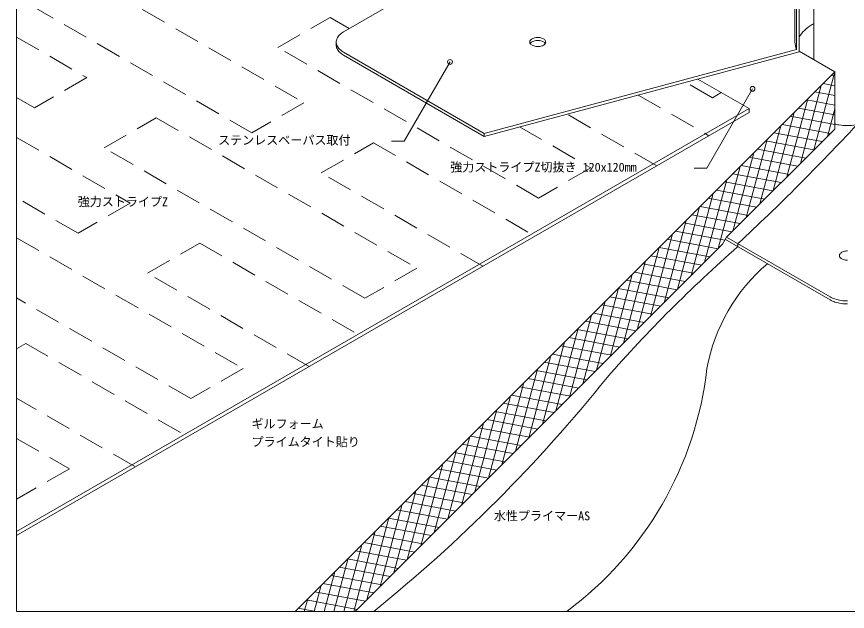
# Model space of a CAD drawing. Units: millimetres on the paper. Extents: x -414 to 414, y -286 to 287.
# Drawn here: x -414 to 0, y -286.5 to 10 of the extents above; entities that cross this region are included whole.
import ezdxf
from ezdxf.enums import TextEntityAlignment as Align

# ---------------------------------------------------------------- set-up
doc = ezdxf.new("R2010")
doc.units = ezdxf.units.MM
doc.linetypes.add('USER1', pattern=[19.05, 12.7, -6.35])
for name, color, linetype, lineweight in [('0-1_WAKU', 7, 'Continuous', 18), ('0-2_KANAMONO', 4, 'Continuous', 18), ('0-3_BOUSUI', 1, 'Continuous', 18), ('0-4_MOJI', 7, 'Continuous', 18), ('0-5_HATCH', 9, 'Continuous', 18), ('0-6_BOUSUI2', 30, 'USER1', 18)]:
    doc.layers.add(name, color=color, linetype=linetype, lineweight=lineweight)
doc.styles.add('ＭＳ ゴシック', font='')
doc.styles.get('ＭＳ ゴシック').set_extended_font_data('MS Gothic')

msp = doc.modelspace()

# ---------------------------------------------------------------- linework, layer by layer
at = {"layer": '0-1_WAKU'}
msp.add_lwpolyline([(-413.997, -286.492), (414.003, -286.492), (414.003, 286.508), (-413.997, 286.508)], close=True, dxfattribs=at)
msp.add_lwpolyline([(-413.997, -286.492), (414.003, -286.492), (414.003, 286.508), (-413.997, 286.508)], close=True, dxfattribs=at)
at = {"layer": '0-2_KANAMONO'}
for p, q in [((-26.145, -2.67), (-26.145, 175.33)), ((-25.296, -6.486), (-25.296, 171.514)), ((-24.009, -7.641), (-24.009, 171.859)), ((-251.144, 2.33), (-116.945, 79.81)), ((-16.653, 68.097), (-16.653, -11.554)), ((-254.731, -2.67), (-254.731, -4.17)), ((-180.955, -48.194), (-251.144, -7.67)), ((-24.009, -7.641), (-180.955, -49.694)), ((-180.955, -49.694), (-251.144, -9.17)), ((-8.657, -131.17), (-60.813, -101.058)), ((-8.657, -129.67), (-60.164, -99.933))]:
    msp.add_line(p, q, dxfattribs=at)
msp.add_lwpolyline([(-25.296, -6.486), (-180.955, -48.194), (-180.955, -49.694)], dxfattribs=at)
for centre, radius, start, end in [((-8.284, -10.466), 18.914, 119.51297, 134.04524), ((-3.817, -18.248), 27.887, 117.40525, 119.62249), ((-248.88, -3.443), 6.025, 133.82578, 154.85996), ((-246.575, -5.772), 9.301, 119.4236, 134.13461), ((-13.016, -5.629), 12.147, 133.86419, 154.82155), ((-250.425, -2.69), 4.306, 155.18299, 179.73157), ((-250.411, -2.647), 4.321, 180.31103, 204.77441), ((-156.896, -2.677), 1.399, 155.18299, 179.73157), ((-156.891, -2.663), 1.404, 180.31103, 204.77441), ((-156.393, -2.921), 1.958, 133.82578, 154.85996), ((-156.387, -2.415), 1.965, 205.17845, 226.13581), ((-156.393, -4.421), 1.958, 133.82578, 149.24957), ((-155.644, -3.678), 3.023, 119.4236, 134.13461), ((-155.644, -5.178), 3.023, 119.4236, 134.13461), ((-155.622, -1.632), 3.06, 225.95476, 240.48703), ((-154.895, -4.976), 4.521, 108.45497, 119.61063), ((-154.895, -6.476), 4.521, 108.45497, 119.61063), ((-154.456, -6.285), 5.902, 98.4225, 108.47645), ((-154.456, -7.785), 5.902, 98.4225, 108.47645), ((-154.325, -7.053), 6.681, 89.91198, 98.57049), ((-154.325, -8.553), 6.681, 89.91198, 98.57049), ((-154.32, -7.266), 6.894, 81.56327, 89.95426), ((-154.32, -8.766), 6.894, 81.56327, 89.95426), ((-154.168, -6.265), 5.881, 71.50548, 81.59557), ((-154.168, -7.765), 5.881, 71.50548, 81.59557), ((-153.73, -4.967), 4.511, 60.37751, 71.5569), ((-153.73, -6.467), 4.511, 60.37751, 71.5569), ((-153.007, -3.708), 3.06, 45.95476, 60.48703), ((-153.007, -5.208), 3.06, 45.95476, 60.48703), ((-152.985, -1.662), 3.023, 299.4236, 314.13461), ((-152.242, -2.926), 1.965, 25.17845, 46.13581), ((-152.242, -4.426), 1.965, 30.76381, 46.13581), ((-152.236, -2.419), 1.958, 313.82578, 334.85996), ((-151.738, -2.678), 1.404, 0.31103, 24.77441), ((-151.733, -2.664), 1.399, 335.18299, 359.73157), ((-16.921, -2.62), 9.224, 180.31103, 204.77441), ((-250.411, -4.147), 4.321, 180.31103, 204.77441), ((-248.861, -1.885), 6.047, 205.17845, 226.13581), ((-248.861, -3.385), 6.047, 205.17845, 226.13581), ((-246.506, 0.523), 9.415, 225.95476, 240.48703), ((-246.506, -0.977), 9.415, 225.95476, 240.48703), ((-154.899, -0.373), 4.511, 240.37751, 251.5569), ((-154.461, 0.924), 5.881, 251.50548, 261.59557), ((-154.309, 1.926), 6.894, 261.56327, 269.95426), ((-154.304, 1.713), 6.681, 269.91198, 278.57049), ((-154.173, 0.945), 5.902, 278.4225, 288.47645), ((-153.734, -0.365), 4.521, 288.45497, 299.61063), ((-0.589, -19.544), 24.698, 256.68604, 261.5775), ((-0.04, -16.328), 27.959, 261.42951, 270.08802), ((0.046, -16.328), 27.959, 269.91198, 278.57049), ((-1.326, -110.122), 3.023, 119.4236, 134.13461), ((-0.577, -111.42), 4.521, 108.45497, 119.61063), ((-0.138, -112.729), 5.902, 98.4225, 108.47645), ((-0.007, -113.497), 6.681, 89.91198, 98.57049), ((-2.578, -109.12), 1.399, 155.18299, 179.73157), ((-2.573, -109.106), 1.404, 180.31103, 204.77441), ((-2.075, -109.365), 1.958, 133.82578, 154.85996), ((-2.069, -108.859), 1.965, 205.17845, 226.13581), ((-1.304, -108.076), 3.06, 225.95476, 240.48703), ((-0.581, -106.817), 4.511, 240.37751, 251.5569), ((-0.143, -105.52), 5.881, 251.50548, 261.59557), ((0.009, -104.518), 6.894, 261.56327, 269.95426), ((-1.795, -117.603), 13.881, 240.37751, 251.5569), ((-1.795, -119.103), 13.881, 240.37751, 251.5569), ((-0.447, -113.611), 18.095, 251.50548, 261.59557), ((-0.447, -115.111), 18.095, 251.50548, 261.59557), ((0.02, -110.529), 21.212, 261.56327, 269.95426), ((0.02, -112.029), 21.212, 261.56327, 269.95426)]:
    msp.add_arc(centre, radius, start, end, dxfattribs=at)
at = {"layer": '0-3_BOUSUI'}
for p, q in [((-24.009, -7.307), (-6.276, -17.545)), ((-48.982, -35.889), (-413.997, -246.63)), ((-48.982, -37.889), (-413.997, -248.63)), ((-54.558, -103.169), (-54.558, -104.669))]:
    msp.add_line(p, q, dxfattribs=at)
for points in [[(-275.224, -286.492), (-6.276, -17.545), (-6.276, -46.045), (-60.164, -99.933), (-62.213, -103.482), (-245.224, -286.492)], [(-74.483, -21.165), (-48.982, -35.889), (-48.982, -37.889)]]:
    msp.add_lwpolyline(points, dxfattribs=at)
for centre, radius, start, end in [((-835.313, 736.861), 1146.835, 312.90554, 317.09446), ((414.852, -639.251), 711.423, 131.28593, 138.71407), ((17.699, -181.192), 89.07, 130.21951, 169.78049), ((-244.29, -145.475), 175.465, 306.51706, 353.48294), ((-714.772, 307.049), 762.561, 308.89001, 321.28985)]:
    msp.add_arc(centre, radius, start, end, dxfattribs=at)
at = {"layer": '0-4_MOJI'}
for p, q in [((-220.849, -52.138), (-198.02, -12.598)), ((-70.076, -65.566), (-47.248, -26.025)), ((-227.099, -52.138), (-220.849, -52.138)), ((-76.326, -65.566), (-70.076, -65.566))]:
    msp.add_line(p, q, dxfattribs=at)
for centre in [(-198.02, -12.598), (-47.248, -26.025)]:
    msp.add_circle(centre, 1.2, dxfattribs=at)
at = {"layer": '0-5_HATCH'}
for p, q in [((-16.701, -56.47), (-6.276, -17.563)), ((-8.015, -19.284), (-6.276, -19.606)), ((-23.436, -63.205), (-13.005, -24.273)), ((-12.102, -23.37), (-6.276, -24.45)), ((-16.188, -27.456), (-6.276, -29.293)), ((-30.172, -69.94), (-19.74, -31.009)), ((-20.274, -31.543), (-6.276, -34.137)), ((-24.36, -35.629), (-6.276, -38.981)), ((-9.966, -49.735), (-6.276, -35.964)), ((-36.907, -76.676), (-26.475, -37.744)), ((-28.447, -39.715), (-6.276, -43.824)), ((-43.642, -83.411), (-33.21, -44.479)), ((-32.533, -43.802), (-8.489, -48.258)), ((-36.619, -47.888), (-12.575, -52.344)), ((-50.377, -90.146), (-39.946, -51.214)), ((-40.705, -51.974), (-16.662, -56.43)), ((-57.112, -96.881), (-46.681, -57.949)), ((-44.792, -56.06), (-20.748, -60.517)), ((-48.878, -60.147), (-24.834, -64.603)), ((-64.397, -105.665), (-53.416, -64.685)), ((-52.964, -64.233), (-28.92, -68.689)), ((-57.05, -68.319), (-33.007, -72.775)), ((-71.132, -112.401), (-60.151, -71.42)), ((-61.137, -72.405), (-37.093, -76.862)), ((-77.867, -119.136), (-66.886, -78.155)), ((-65.223, -76.492), (-41.179, -80.948)), ((-69.309, -80.578), (-45.265, -85.034)), ((-84.602, -125.871), (-73.621, -84.89)), ((-73.395, -84.664), (-49.352, -89.12)), ((-77.482, -88.75), (-53.438, -93.207)), ((-91.337, -132.606), (-80.357, -91.625)), ((-81.568, -92.837), (-57.524, -97.293)), ((-98.073, -139.341), (-87.092, -98.361)), ((-85.654, -96.923), (-61.058, -101.482)), ((-89.741, -101.009), (-64.431, -105.7)), ((-104.808, -146.076), (-93.827, -105.096)), ((-93.827, -105.095), (-68.518, -109.786)), ((-97.913, -109.182), (-72.604, -113.872)), ((-111.543, -152.812), (-100.562, -111.831)), ((-101.999, -113.268), (-76.69, -117.959)), ((-118.278, -159.547), (-107.297, -118.566)), ((-106.086, -117.354), (-80.776, -122.045)), ((-110.172, -121.441), (-84.863, -126.131)), ((-125.013, -166.282), (-114.033, -125.301)), ((-114.258, -125.527), (-88.949, -130.218)), ((-131.749, -173.017), (-120.768, -132.036)), ((-118.344, -129.613), (-93.035, -134.304)), ((-122.431, -133.699), (-97.121, -138.39)), ((-138.484, -179.752), (-127.503, -138.772)), ((-126.517, -137.786), (-101.208, -142.476)), ((-130.603, -141.872), (-105.294, -146.563)), ((-145.219, -186.488), (-134.238, -145.507)), ((-134.689, -145.958), (-109.38, -150.649)), ((-151.954, -193.223), (-140.973, -152.242)), ((-138.776, -150.044), (-113.466, -154.735)), ((-142.862, -154.131), (-117.553, -158.821)), ((-158.689, -199.958), (-147.709, -158.977)), ((-146.948, -158.217), (-121.639, -162.908)), ((-151.034, -162.303), (-125.725, -166.994)), ((-165.425, -206.693), (-154.444, -165.712)), ((-155.121, -166.389), (-129.812, -171.08)), ((-172.16, -213.428), (-161.179, -172.448)), ((-159.207, -170.476), (-133.898, -175.166)), ((-163.293, -174.562), (-137.984, -179.253)), ((-178.895, -220.164), (-167.914, -179.183)), ((-167.38, -178.648), (-142.07, -183.339)), ((-185.63, -226.899), (-174.649, -185.918)), ((-171.466, -182.734), (-146.157, -187.425)), ((-175.552, -186.821), (-150.243, -191.511)), ((-192.365, -233.634), (-181.385, -192.653)), ((-179.638, -190.907), (-154.329, -195.598)), ((-183.725, -194.993), (-158.415, -199.684)), ((-199.101, -240.369), (-188.12, -199.388)), ((-187.811, -199.079), (-162.502, -203.77)), ((-205.836, -247.104), (-194.855, -206.124)), ((-191.897, -203.166), (-166.588, -207.857)), ((-195.983, -207.252), (-170.674, -211.943)), ((-212.571, -253.84), (-201.59, -212.859)), ((-200.07, -211.338), (-174.76, -216.029)), ((-204.156, -215.425), (-178.847, -220.115)), ((-219.306, -260.575), (-208.325, -219.594)), ((-208.242, -219.511), (-182.933, -224.202)), ((-226.041, -267.31), (-215.061, -226.329)), ((-216.415, -227.683), (-191.105, -232.374)), ((-212.328, -223.597), (-187.019, -228.288)), ((-220.501, -231.77), (-195.192, -236.46)), ((-232.776, -274.045), (-221.796, -233.064)), ((-224.587, -235.856), (-199.278, -240.547)), ((-239.512, -280.78), (-228.531, -239.8)), ((-228.673, -239.942), (-203.364, -244.633)), ((-232.76, -244.028), (-207.45, -248.719)), ((-245.973, -286.492), (-235.266, -246.535)), ((-236.846, -248.115), (-211.537, -252.805)), ((-240.932, -252.201), (-215.623, -256.892)), ((-250.903, -286.492), (-242.001, -253.27)), ((-245.018, -256.287), (-219.709, -260.978)), ((-255.834, -286.492), (-248.736, -260.005)), ((-249.105, -260.373), (-223.796, -265.064)), ((-253.191, -264.46), (-227.882, -269.15)), ((-260.764, -286.492), (-255.472, -266.74)), ((-257.277, -268.546), (-231.968, -273.237)), ((-261.364, -272.632), (-236.054, -277.323)), ((-265.695, -286.492), (-262.207, -273.476)), ((-265.45, -276.718), (-240.141, -281.409)), ((-270.625, -286.492), (-268.942, -280.211)), ((-269.536, -280.805), (-244.227, -285.496)), ((-273.622, -284.891), (-264.982, -286.492))]:
    msp.add_line(p, q, dxfattribs=at)
at = {"layer": '0-6_BOUSUI2'}
for p, q in [((-104.2, -29.128), (-69.004, -49.449)), ((-94.984, -64.449), (-139.69, -38.637)), ((-354.792, -214.449), (-413.997, -180.267))]:
    msp.add_line(p, q, dxfattribs=at)
for points in [[(-413.997, 34.395), (-400.713, 42.064), (-270.809, -32.936), (-296.79, -47.936), (-413.997, 19.733)], [(-163.351, -44.977), (-127.915, -65.436), (-153.896, -80.436), (-283.8, -5.436), (-257.819, 9.564), (-248.216, 4.02)], [(-413.997, -0.267), (-379.063, -20.436), (-405.043, -35.436), (-413.997, -30.267)], [(-62.86, -27.876), (-67.294, -30.436), (-80.54, -22.788)], [(-413.997, -50.267), (-357.412, -82.936), (-383.393, -97.936), (-413.997, -80.267)], [(-181.587, -114.449), (-262.149, -67.936), (-236.168, -52.936), (-155.606, -99.449)], [(-413.997, -100.267), (-301.12, -165.436), (-327.101, -180.436), (-413.997, -130.267)], [(-268.189, -164.449), (-348.752, -117.936), (-322.771, -102.936), (-242.209, -149.449)], [(-413.997, -155.605), (-409.374, -152.936), (-328.811, -199.449)], [(-413.997, -200.267), (-387.723, -215.436), (-413.704, -230.436), (-413.997, -230.267)]]:
    msp.add_lwpolyline(points, dxfattribs=at)
msp.add_lwpolyline([(-370.402, -55.436), (-344.422, -40.436), (-214.518, -115.436), (-240.499, -130.436)], close=True, dxfattribs=at)

# ---------------------------------------------------------------- texts
at = {"layer": '0-4_MOJI', "style": 'ＭＳ ゴシック'}
for s, p in [('ステンレスベーパス取付', (-313.615, -55.138)), ('強力ストライプZ切抜き 120x120mm', (-197.929, -68.566)), ('強力ストライプZ', (-383.53, -85.823)), ('ギルフォーム', (-296.954, -196.527)), ('プライムタイト貼り', (-296.954, -205.527)), ('水性プライマーAS', (-176.175, -242.4))]:
    msp.add_text(s, height=4.399, dxfattribs=at).set_placement(p, align=Align.BOTTOM_LEFT)

doc.saveas('drawing.dxf')
